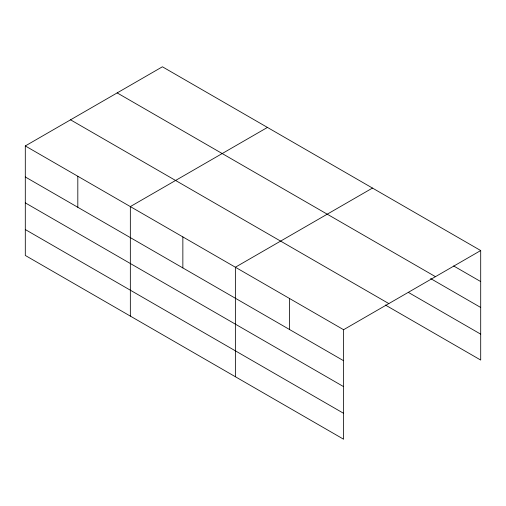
<?xml version="1.0" encoding="UTF-8"?>
<svg xmlns="http://www.w3.org/2000/svg" width="506" height="506" viewBox="0 0 506 506"><rect width="100%" height="100%" fill="white"/><g stroke="black" fill="none" stroke-linecap="round" stroke-linejoin="round"><path stroke-width="0.76" d="M25.3 145.943L343.593 329.71L343.593 439.214L25.3 255.454L25.3 145.943L162.407 66.786L480.7 250.546L480.7 360.057L385.332 304.998M267.446 127.423L130.339 206.587L130.339 316.092M372.479 188.068L235.372 267.225L235.372 376.736M343.593 329.71L480.7 250.546M453.648 265.954L480.7 281.57M117.164 92.908L435.457 276.668M430.65 278.578L480.7 307.471M408.329 292.373L480.7 334.156M70.543 119.821L388.836 303.587M25.3 176.967L343.593 360.727M25.3 202.868L343.593 386.628M25.3 229.553L343.593 413.313M289.483 298.464L289.483 329.488M182.856 236.903L182.856 267.927M77.816 176.265L77.816 207.289"/></g></svg>
